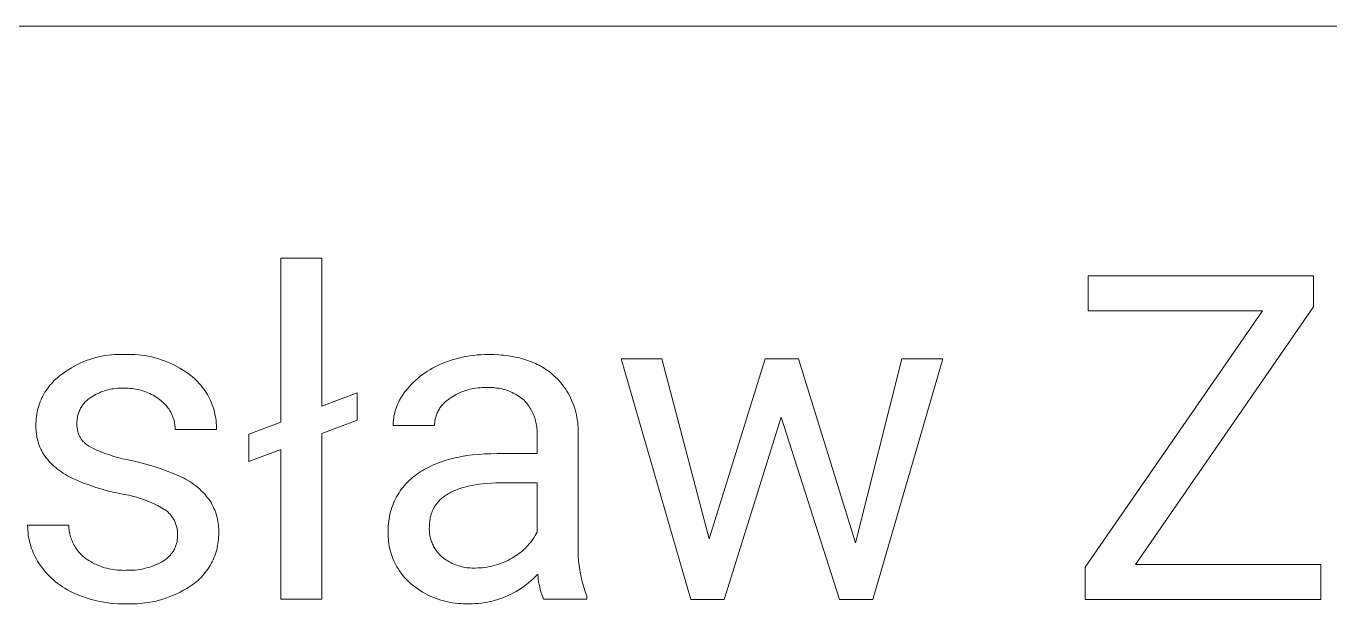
# Model space of a CAD drawing. Header units: millimetres. Extents: x -1893 to 2799, y -925 to 2353.
# Drawn here: x 1661.8 to 1840.9, y -479.5 to -400.1 of the extents above; entities that cross this region are included whole.
import ezdxf

# ---------------------------------------------------------------- set-up
doc = ezdxf.new("R2010")
doc.units = ezdxf.units.MM
doc.header["$MEASUREMENT"] = 0
doc.layers.add('Domyślny', color=7, linetype='Continuous', true_color=0x000000)

msp = doc.modelspace()

# ---------------------------------------------------------------- linework, layer by layer
at = {"layer": 'Domyślny', "color": 18, "lineweight": 15, "true_color": 0x000000}
for p, q in [((2794.13, -400.12), (1025.42, -400.12)), ((1696.75, -454.52), (1696.75, -431.99)), ((1696.75, -431.99), (1702.42, -431.99)), ((1702.42, -431.99), (1702.42, -452.35)), ((1807.64, -439.24), (1807.64, -434.44)), ((1807.64, -434.44), (1838.61, -434.44)), ((1838.61, -434.44), (1838.61, -438.7)), ((1838.61, -438.7), (1814.17, -474.08)), ((1807.25, -474.47), (1831.6, -439.24)), ((1831.6, -439.24), (1807.64, -439.24)), ((1670.47, -445.93), (1670.9, -445.8)), ((1670.9, -445.8), (1671.33, -445.67)), ((1671.33, -445.67), (1671.76, -445.57)), ((1671.76, -445.57), (1672.2, -445.47)), ((1672.2, -445.47), (1672.64, -445.39)), ((1672.64, -445.39), (1673.09, -445.33)), ((1673.09, -445.33), (1673.53, -445.28)), ((1673.53, -445.28), (1673.98, -445.25)), ((1673.98, -445.25), (1674.43, -445.23)), ((1674.43, -445.23), (1674.87, -445.23)), ((1674.87, -445.23), (1675.32, -445.24)), ((1675.32, -445.24), (1675.79, -445.22)), ((1675.79, -445.22), (1676.25, -445.23)), ((1676.25, -445.23), (1676.71, -445.24)), ((1676.71, -445.24), (1677.18, -445.28)), ((1677.18, -445.28), (1677.64, -445.33)), ((1677.64, -445.33), (1678.1, -445.39)), ((1678.1, -445.39), (1678.56, -445.47)), ((1678.56, -445.47), (1679.01, -445.57)), ((1679.01, -445.57), (1679.46, -445.68)), ((1679.46, -445.68), (1679.91, -445.8)), ((1679.91, -445.8), (1680.35, -445.95)), ((1720.15, -446.02), (1720.65, -445.87)), ((1720.65, -445.87), (1721.16, -445.73)), ((1721.16, -445.73), (1721.67, -445.61)), ((1721.67, -445.61), (1722.18, -445.51)), ((1722.18, -445.51), (1722.7, -445.42)), ((1722.7, -445.42), (1723.22, -445.35)), ((1723.22, -445.35), (1723.74, -445.29)), ((1723.74, -445.29), (1724.26, -445.26)), ((1724.26, -445.26), (1724.78, -445.24)), ((1724.78, -445.24), (1725.31, -445.24)), ((1725.31, -445.24), (1726.01, -445.25)), ((1726.01, -445.25), (1726.69, -445.28)), ((1726.69, -445.28), (1727.03, -445.31)), ((1727.03, -445.31), (1727.36, -445.34)), ((1727.36, -445.34), (1727.68, -445.38)), ((1727.68, -445.38), (1728, -445.42)), ((1728, -445.42), (1728.32, -445.47)), ((1728.32, -445.47), (1728.63, -445.52)), ((1728.63, -445.52), (1728.93, -445.58)), ((1728.93, -445.58), (1729.24, -445.64)), ((1729.24, -445.64), (1729.53, -445.71)), ((1729.53, -445.71), (1729.82, -445.79)), ((1729.82, -445.79), (1730.11, -445.87)), ((1730.11, -445.87), (1730.39, -445.96)), ((1753.08, -478.87), (1743.49, -445.85)), ((1743.49, -445.85), (1749.12, -445.85)), ((1749.12, -445.85), (1755.62, -470.57)), ((1755.62, -470.57), (1763.3, -445.85)), ((1763.3, -445.85), (1767.85, -445.85)), ((1767.85, -445.85), (1775.69, -471.09)), ((1775.69, -471.09), (1782.04, -445.85)), ((1787.69, -445.85), (1778.07, -478.87)), ((1782.04, -445.85), (1787.69, -445.85)), ((1666.9, -447.78), (1667.27, -447.52)), ((1667.27, -447.52), (1667.64, -447.28)), ((1667.64, -447.28), (1668.03, -447.05)), ((1668.03, -447.05), (1668.42, -446.83)), ((1668.42, -446.83), (1668.82, -446.62)), ((1668.82, -446.62), (1669.22, -446.43)), ((1669.22, -446.43), (1669.63, -446.25)), ((1669.63, -446.25), (1670.05, -446.08)), ((1670.05, -446.08), (1670.47, -445.93)), ((1680.35, -445.95), (1680.79, -446.1)), ((1680.79, -446.1), (1681.22, -446.27)), ((1681.22, -446.27), (1681.65, -446.46)), ((1681.65, -446.46), (1682.06, -446.66)), ((1682.06, -446.66), (1682.48, -446.87)), ((1682.48, -446.87), (1682.88, -447.1)), ((1682.88, -447.1), (1683.28, -447.34)), ((1683.28, -447.34), (1683.67, -447.6)), ((1683.67, -447.6), (1684.05, -447.86)), ((1716.57, -447.75), (1716.91, -447.53)), ((1716.91, -447.53), (1717.25, -447.32)), ((1717.25, -447.32), (1717.6, -447.11)), ((1717.6, -447.11), (1717.95, -446.93)), ((1717.95, -446.93), (1718.32, -446.75)), ((1718.32, -446.75), (1718.68, -446.58)), ((1718.68, -446.58), (1719.17, -446.38)), ((1719.17, -446.38), (1719.66, -446.19)), ((1719.66, -446.19), (1720.15, -446.02)), ((1730.39, -445.96), (1730.67, -446.05)), ((1730.67, -446.05), (1730.94, -446.15)), ((1730.94, -446.15), (1731.21, -446.25)), ((1731.21, -446.25), (1731.47, -446.36)), ((1731.47, -446.36), (1731.73, -446.48)), ((1731.73, -446.48), (1731.98, -446.6)), ((1731.98, -446.6), (1732.23, -446.72)), ((1732.23, -446.72), (1732.47, -446.85)), ((1732.47, -446.85), (1732.71, -446.99)), ((1732.71, -446.99), (1732.94, -447.13)), ((1732.94, -447.13), (1733.17, -447.28)), ((1733.17, -447.28), (1733.4, -447.43)), ((1733.4, -447.43), (1733.62, -447.59)), ((1733.62, -447.59), (1733.83, -447.75)), ((1664.87, -449.7), (1665.06, -449.47)), ((1665.06, -449.47), (1665.25, -449.25)), ((1665.25, -449.25), (1665.44, -449.03)), ((1665.44, -449.03), (1665.65, -448.82)), ((1665.65, -448.82), (1665.86, -448.61)), ((1665.86, -448.61), (1666.08, -448.42)), ((1666.08, -448.42), (1666.31, -448.23)), ((1666.31, -448.23), (1666.54, -448.05)), ((1666.54, -448.05), (1666.9, -447.78)), ((1684.05, -447.86), (1684.42, -448.14)), ((1684.42, -448.14), (1684.66, -448.34)), ((1684.66, -448.34), (1684.9, -448.55)), ((1684.9, -448.55), (1685.13, -448.76)), ((1685.13, -448.76), (1685.35, -448.99)), ((1685.35, -448.99), (1685.56, -449.22)), ((1685.56, -449.22), (1685.77, -449.45)), ((1685.77, -449.45), (1685.97, -449.7)), ((1714.45, -449.61), (1714.73, -449.31)), ((1714.73, -449.31), (1715.01, -449.03)), ((1715.01, -449.03), (1715.31, -448.75)), ((1715.31, -448.75), (1715.61, -448.49)), ((1715.61, -448.49), (1715.92, -448.23)), ((1715.92, -448.23), (1716.24, -447.99)), ((1716.24, -447.99), (1716.57, -447.75)), ((1733.83, -447.75), (1734.04, -447.92)), ((1734.04, -447.92), (1734.24, -448.1)), ((1734.24, -448.1), (1734.5, -448.34)), ((1734.5, -448.34), (1734.75, -448.59)), ((1734.75, -448.59), (1734.99, -448.85)), ((1734.99, -448.85), (1735.22, -449.12)), ((1735.22, -449.12), (1735.44, -449.39)), ((1735.44, -449.39), (1735.65, -449.67)), ((1663.83, -451.47), (1663.95, -451.2)), ((1663.95, -451.2), (1664.08, -450.94)), ((1664.08, -450.94), (1664.22, -450.68)), ((1664.22, -450.68), (1664.37, -450.43)), ((1664.37, -450.43), (1664.53, -450.18)), ((1664.53, -450.18), (1664.7, -449.94)), ((1664.7, -449.94), (1664.87, -449.7)), ((1670.51, -451.22), (1670.39, -451.31)), ((1670.72, -451.08), (1670.51, -451.22)), ((1670.94, -450.94), (1670.72, -451.08)), ((1671.16, -450.82), (1670.94, -450.94)), ((1671.38, -450.7), (1671.16, -450.82)), ((1671.61, -450.59), (1671.38, -450.7)), ((1671.84, -450.48), (1671.61, -450.59)), ((1672.08, -450.38), (1671.84, -450.48)), ((1672.32, -450.3), (1672.08, -450.38)), ((1672.56, -450.21), (1672.32, -450.3)), ((1672.8, -450.14), (1672.56, -450.21)), ((1673.05, -450.08), (1672.8, -450.14)), ((1673.3, -450.02), (1673.05, -450.08)), ((1673.55, -449.97), (1673.3, -450.02)), ((1673.8, -449.93), (1673.55, -449.97)), ((1674.05, -449.9), (1673.8, -449.93)), ((1674.31, -449.88), (1674.05, -449.9)), ((1674.56, -449.87), (1674.31, -449.88)), ((1674.81, -449.86), (1674.56, -449.87)), ((1675.07, -449.87), (1674.81, -449.86)), ((1675.32, -449.88), (1675.07, -449.87)), ((1675.58, -449.87), (1675.32, -449.88)), ((1675.83, -449.88), (1675.58, -449.87)), ((1676.09, -449.89), (1675.83, -449.88)), ((1676.34, -449.91), (1676.09, -449.89)), ((1676.59, -449.94), (1676.34, -449.91)), ((1676.84, -449.98), (1676.59, -449.94)), ((1677.09, -450.03), (1676.84, -449.98)), ((1677.34, -450.09), (1677.09, -450.03)), ((1677.59, -450.15), (1677.34, -450.09)), ((1677.83, -450.23), (1677.59, -450.15)), ((1678.07, -450.31), (1677.83, -450.23)), ((1678.31, -450.4), (1678.07, -450.31)), ((1678.55, -450.5), (1678.31, -450.4)), ((1678.78, -450.6), (1678.55, -450.5)), ((1679.01, -450.72), (1678.78, -450.6)), ((1679.23, -450.84), (1679.01, -450.72)), ((1679.45, -450.97), (1679.23, -450.84)), ((1679.66, -451.11), (1679.45, -450.97)), ((1679.87, -451.25), (1679.66, -451.11)), ((1680.08, -451.41), (1679.87, -451.25)), ((1685.97, -449.7), (1686.16, -449.95)), ((1686.16, -449.95), (1686.34, -450.2)), ((1686.34, -450.2), (1686.51, -450.47)), ((1686.51, -450.47), (1686.68, -450.74)), ((1686.68, -450.74), (1686.83, -451.01)), ((1686.83, -451.01), (1686.98, -451.29)), ((1686.98, -451.29), (1687.11, -451.57)), ((1702.42, -452.35), (1707.25, -450.49)), ((1707.25, -450.49), (1707.25, -454.24)), ((1713.08, -451.52), (1713.2, -451.29)), ((1713.2, -451.29), (1713.33, -451.07)), ((1713.33, -451.07), (1713.47, -450.85)), ((1713.47, -450.85), (1713.62, -450.64)), ((1713.62, -450.64), (1713.77, -450.43)), ((1713.77, -450.43), (1713.93, -450.22)), ((1713.93, -450.22), (1714.19, -449.91)), ((1714.19, -449.91), (1714.45, -449.61)), ((1720.14, -451.15), (1719.9, -451.32)), ((1720.37, -451), (1720.14, -451.15)), ((1720.62, -450.86), (1720.37, -451)), ((1720.87, -450.72), (1720.62, -450.86)), ((1721.12, -450.59), (1720.87, -450.72)), ((1721.38, -450.47), (1721.12, -450.59)), ((1721.64, -450.36), (1721.38, -450.47)), ((1721.91, -450.26), (1721.64, -450.36)), ((1722.18, -450.17), (1721.91, -450.26)), ((1722.45, -450.09), (1722.18, -450.17)), ((1722.72, -450.01), (1722.45, -450.09)), ((1723, -449.95), (1722.72, -450.01)), ((1723.28, -449.9), (1723, -449.95)), ((1723.56, -449.85), (1723.28, -449.9)), ((1723.84, -449.82), (1723.56, -449.85)), ((1724.13, -449.8), (1723.84, -449.82)), ((1724.41, -449.78), (1724.13, -449.8)), ((1724.7, -449.78), (1724.41, -449.78)), ((1724.98, -449.78), (1724.7, -449.78)), ((1725.22, -449.77), (1724.98, -449.78)), ((1725.47, -449.77), (1725.22, -449.77)), ((1725.72, -449.77), (1725.47, -449.77)), ((1725.96, -449.78), (1725.72, -449.77)), ((1726.21, -449.81), (1725.96, -449.78)), ((1726.45, -449.84), (1726.21, -449.81)), ((1726.69, -449.87), (1726.45, -449.84)), ((1726.93, -449.92), (1726.69, -449.87)), ((1727.17, -449.97), (1726.93, -449.92)), ((1727.41, -450.03), (1727.17, -449.97)), ((1727.65, -450.1), (1727.41, -450.03)), ((1727.88, -450.18), (1727.65, -450.1)), ((1728.11, -450.27), (1727.88, -450.18)), ((1728.34, -450.36), (1728.11, -450.27)), ((1728.56, -450.46), (1728.34, -450.36)), ((1728.78, -450.57), (1728.56, -450.46)), ((1729, -450.69), (1728.78, -450.57)), ((1729.21, -450.81), (1729, -450.69)), ((1729.42, -450.94), (1729.21, -450.81)), ((1729.62, -451.08), (1729.42, -450.94)), ((1729.82, -451.23), (1729.62, -451.08)), ((1730.01, -451.38), (1729.82, -451.23)), ((1735.65, -449.67), (1735.85, -449.96)), ((1735.85, -449.96), (1736.04, -450.26)), ((1736.04, -450.26), (1736.23, -450.56)), ((1736.23, -450.56), (1736.4, -450.87)), ((1736.4, -450.87), (1736.56, -451.18)), ((1736.56, -451.18), (1736.71, -451.5)), ((1663.3, -453.15), (1663.36, -452.87)), ((1663.36, -452.87), (1663.44, -452.58)), ((1663.44, -452.58), (1663.52, -452.3)), ((1663.52, -452.3), (1663.61, -452.02)), ((1663.61, -452.02), (1663.72, -451.74)), ((1663.72, -451.74), (1663.83, -451.47)), ((1669.08, -453.03), (1669.03, -453.16)), ((1669.14, -452.89), (1669.08, -453.03)), ((1669.2, -452.76), (1669.14, -452.89)), ((1669.27, -452.63), (1669.2, -452.76)), ((1669.34, -452.51), (1669.27, -452.63)), ((1669.42, -452.38), (1669.34, -452.51)), ((1669.5, -452.26), (1669.42, -452.38)), ((1669.58, -452.14), (1669.5, -452.26)), ((1669.67, -452.02), (1669.58, -452.14)), ((1669.76, -451.91), (1669.67, -452.02)), ((1669.86, -451.8), (1669.76, -451.91)), ((1669.96, -451.7), (1669.86, -451.8)), ((1670.06, -451.59), (1669.96, -451.7)), ((1670.17, -451.49), (1670.06, -451.59)), ((1670.28, -451.4), (1670.17, -451.49)), ((1670.39, -451.31), (1670.28, -451.4)), ((1680.28, -451.56), (1680.08, -451.41)), ((1680.41, -451.68), (1680.28, -451.56)), ((1680.55, -451.79), (1680.41, -451.68)), ((1680.68, -451.91), (1680.55, -451.79)), ((1680.8, -452.03), (1680.68, -451.91)), ((1680.93, -452.16), (1680.8, -452.03)), ((1681.04, -452.3), (1680.93, -452.16)), ((1681.16, -452.43), (1681.04, -452.3)), ((1681.26, -452.57), (1681.16, -452.43)), ((1681.37, -452.72), (1681.26, -452.57)), ((1681.46, -452.87), (1681.37, -452.72)), ((1681.56, -453.02), (1681.46, -452.87)), ((1681.64, -453.17), (1681.56, -453.02)), ((1687.11, -451.57), (1687.24, -451.86)), ((1687.24, -451.86), (1687.35, -452.16)), ((1687.35, -452.16), (1687.46, -452.45)), ((1687.46, -452.45), (1687.55, -452.75)), ((1687.55, -452.75), (1687.64, -453.06)), ((1687.64, -453.06), (1687.71, -453.36)), ((1712.43, -453.21), (1712.49, -452.96)), ((1712.49, -452.96), (1712.57, -452.71)), ((1712.57, -452.71), (1712.66, -452.47)), ((1712.66, -452.47), (1712.75, -452.22)), ((1712.75, -452.22), (1712.85, -451.99)), ((1712.85, -451.99), (1712.96, -451.75)), ((1712.96, -451.75), (1713.08, -451.52)), ((1718.39, -452.97), (1718.32, -453.11)), ((1718.46, -452.84), (1718.39, -452.97)), ((1718.54, -452.71), (1718.46, -452.84)), ((1718.62, -452.58), (1718.54, -452.71)), ((1718.71, -452.46), (1718.62, -452.58)), ((1718.8, -452.34), (1718.71, -452.46)), ((1718.89, -452.22), (1718.8, -452.34)), ((1718.99, -452.1), (1718.89, -452.22)), ((1719.09, -451.99), (1718.99, -452.1)), ((1719.2, -451.88), (1719.09, -451.99)), ((1719.31, -451.78), (1719.2, -451.88)), ((1719.42, -451.68), (1719.31, -451.78)), ((1719.53, -451.58), (1719.42, -451.68)), ((1719.65, -451.49), (1719.53, -451.58)), ((1719.78, -451.4), (1719.65, -451.49)), ((1719.9, -451.32), (1719.78, -451.4)), ((1730.2, -451.53), (1730.01, -451.38)), ((1730.34, -451.69), (1730.2, -451.53)), ((1730.49, -451.86), (1730.34, -451.69)), ((1730.62, -452.02), (1730.49, -451.86)), ((1730.75, -452.2), (1730.62, -452.02)), ((1730.87, -452.37), (1730.75, -452.2)), ((1730.99, -452.55), (1730.87, -452.37)), ((1731.1, -452.74), (1730.99, -452.55)), ((1731.21, -452.93), (1731.1, -452.74)), ((1731.31, -453.12), (1731.21, -452.93)), ((1736.71, -451.5), (1736.84, -451.83)), ((1736.84, -451.83), (1736.97, -452.15)), ((1736.97, -452.15), (1737.09, -452.49)), ((1737.09, -452.49), (1737.19, -452.82)), ((1737.19, -452.82), (1737.29, -453.16)), ((1663.12, -454.61), (1663.14, -454.32)), ((1663.12, -454.91), (1663.12, -454.61)), ((1663.14, -454.32), (1663.16, -454.03)), ((1663.16, -454.03), (1663.2, -453.73)), ((1663.2, -453.73), (1663.24, -453.44)), ((1663.24, -453.44), (1663.3, -453.15)), ((1668.77, -454.3), (1668.76, -454.44)), ((1668.76, -454.44), (1668.76, -454.59)), ((1668.76, -454.59), (1668.76, -454.74)), ((1668.76, -454.74), (1668.76, -454.85)), ((1668.76, -454.85), (1668.76, -454.97)), ((1668.79, -454.15), (1668.77, -454.3)), ((1668.81, -454.01), (1668.79, -454.15)), ((1668.83, -453.87), (1668.81, -454.01)), ((1668.86, -453.72), (1668.83, -453.87)), ((1668.89, -453.58), (1668.86, -453.72)), ((1668.93, -453.44), (1668.89, -453.58)), ((1668.98, -453.3), (1668.93, -453.44)), ((1669.03, -453.16), (1668.98, -453.3)), ((1681.73, -453.33), (1681.64, -453.17)), ((1681.8, -453.49), (1681.73, -453.33)), ((1681.87, -453.65), (1681.8, -453.49)), ((1681.94, -453.82), (1681.87, -453.65)), ((1682, -453.98), (1681.94, -453.82)), ((1682.05, -454.15), (1682, -453.98)), ((1682.1, -454.32), (1682.05, -454.15)), ((1682.14, -454.49), (1682.1, -454.32)), ((1682.17, -454.67), (1682.14, -454.49)), ((1682.2, -454.84), (1682.17, -454.67)), ((1682.23, -455.02), (1682.2, -454.84)), ((1687.71, -453.36), (1687.77, -453.67)), ((1687.77, -453.67), (1687.83, -453.98)), ((1687.83, -453.98), (1687.87, -454.29)), ((1687.87, -454.29), (1687.9, -454.61)), ((1687.9, -454.61), (1687.92, -454.92)), ((1692.35, -456.19), (1696.75, -454.52)), ((1707.25, -454.24), (1702.42, -456.1)), ((1712.18, -455), (1712.19, -454.74)), ((1712.19, -454.74), (1712.21, -454.49)), ((1712.21, -454.49), (1712.24, -454.23)), ((1712.24, -454.23), (1712.27, -453.97)), ((1712.27, -453.97), (1712.31, -453.71)), ((1712.31, -453.71), (1712.37, -453.46)), ((1712.37, -453.46), (1712.43, -453.21)), ((1717.88, -454.85), (1717.87, -455)), ((1717.9, -454.55), (1717.88, -454.7)), ((1717.88, -454.7), (1717.88, -454.85)), ((1717.92, -454.4), (1717.9, -454.55)), ((1717.94, -454.25), (1717.92, -454.4)), ((1717.97, -454.1), (1717.94, -454.25)), ((1718.01, -453.96), (1717.97, -454.1)), ((1718.05, -453.81), (1718.01, -453.96)), ((1718.09, -453.67), (1718.05, -453.81)), ((1718.14, -453.52), (1718.09, -453.67)), ((1718.2, -453.38), (1718.14, -453.52)), ((1718.26, -453.24), (1718.2, -453.38)), ((1718.32, -453.11), (1718.26, -453.24)), ((1731.4, -453.31), (1731.31, -453.12)), ((1731.49, -453.51), (1731.4, -453.31)), ((1731.57, -453.71), (1731.49, -453.51)), ((1731.64, -453.92), (1731.57, -453.71)), ((1731.7, -454.12), (1731.64, -453.92)), ((1731.76, -454.33), (1731.7, -454.12)), ((1731.81, -454.54), (1731.76, -454.33)), ((1731.86, -454.75), (1731.81, -454.54)), ((1731.89, -454.96), (1731.86, -454.75)), ((1737.29, -453.16), (1737.37, -453.51)), ((1737.37, -453.51), (1737.44, -453.85)), ((1737.44, -453.85), (1737.49, -454.2)), ((1737.49, -454.2), (1737.54, -454.55)), ((1737.54, -454.55), (1737.57, -454.9)), ((1765.47, -453.84), (1757.66, -478.87)), ((1773.49, -478.87), (1765.47, -453.84)), ((1663.12, -455.16), (1663.12, -454.91)), ((1663.12, -455.4), (1663.12, -455.16)), ((1663.14, -455.65), (1663.12, -455.4)), ((1663.16, -455.9), (1663.14, -455.65)), ((1663.19, -456.14), (1663.16, -455.9)), ((1663.23, -456.39), (1663.19, -456.14)), ((1663.27, -456.63), (1663.23, -456.39)), ((1663.33, -456.87), (1663.27, -456.63)), ((1668.76, -454.97), (1668.76, -455.09)), ((1668.76, -455.09), (1668.77, -455.21)), ((1668.77, -455.21), (1668.78, -455.32)), ((1668.78, -455.32), (1668.8, -455.44)), ((1668.8, -455.44), (1668.82, -455.56)), ((1668.82, -455.56), (1668.84, -455.67)), ((1668.84, -455.67), (1668.87, -455.79)), ((1668.87, -455.79), (1668.9, -455.9)), ((1668.9, -455.9), (1668.94, -456.01)), ((1668.94, -456.01), (1668.98, -456.12)), ((1668.98, -456.12), (1669.02, -456.23)), ((1669.02, -456.23), (1669.07, -456.34)), ((1669.07, -456.34), (1669.12, -456.45)), ((1669.12, -456.45), (1669.18, -456.55)), ((1669.18, -456.55), (1669.23, -456.65)), ((1669.23, -456.65), (1669.3, -456.75)), ((1682.24, -455.19), (1682.23, -455.02)), ((1682.25, -455.37), (1682.24, -455.19)), ((1682.26, -455.55), (1682.25, -455.37)), ((1687.93, -455.55), (1682.26, -455.55)), ((1687.92, -454.92), (1687.93, -455.23)), ((1687.93, -455.23), (1687.93, -455.55)), ((1692.35, -459.94), (1692.35, -456.19)), ((1702.42, -456.1), (1702.42, -478.86)), ((1717.87, -455), (1712.18, -455)), ((1731.92, -455.18), (1731.89, -454.96)), ((1731.95, -455.39), (1731.92, -455.18)), ((1731.96, -455.61), (1731.95, -455.39)), ((1731.97, -455.82), (1731.96, -455.61)), ((1731.96, -456.25), (1731.97, -456.04)), ((1731.96, -458.85), (1731.96, -456.25)), ((1731.97, -456.04), (1731.97, -455.82)), ((1737.57, -454.9), (1737.6, -455.25)), ((1737.6, -455.25), (1737.61, -455.6)), ((1737.61, -455.6), (1737.6, -455.96)), ((1737.6, -455.96), (1737.6, -471.14)), ((1663.39, -457.11), (1663.33, -456.87)), ((1663.46, -457.35), (1663.39, -457.11)), ((1663.54, -457.58), (1663.46, -457.35)), ((1663.63, -457.81), (1663.54, -457.58)), ((1663.72, -458.04), (1663.63, -457.81)), ((1663.82, -458.26), (1663.72, -458.04)), ((1663.93, -458.49), (1663.82, -458.26)), ((1669.3, -456.75), (1669.36, -456.85)), ((1669.36, -456.85), (1669.43, -456.95)), ((1669.43, -456.95), (1669.5, -457.04)), ((1669.5, -457.04), (1669.58, -457.13)), ((1669.58, -457.13), (1669.66, -457.22)), ((1669.66, -457.22), (1669.74, -457.3)), ((1669.74, -457.3), (1669.82, -457.39)), ((1669.82, -457.39), (1669.91, -457.47)), ((1669.91, -457.47), (1670, -457.54)), ((1670, -457.54), (1670.09, -457.62)), ((1670.09, -457.62), (1670.19, -457.68)), ((1670.19, -457.68), (1670.29, -457.75)), ((1670.29, -457.75), (1670.39, -457.81)), ((1670.39, -457.81), (1670.94, -458.09)), ((1670.94, -458.09), (1671.5, -458.36)), ((1671.5, -458.36), (1672.06, -458.6)), ((1696.75, -458.27), (1692.35, -459.94)), ((1696.75, -478.86), (1696.75, -458.27)), ((1664.05, -458.7), (1663.93, -458.49)), ((1664.18, -458.92), (1664.05, -458.7)), ((1664.31, -459.13), (1664.18, -458.92)), ((1664.5, -459.38), (1664.31, -459.13)), ((1664.71, -459.63), (1664.5, -459.38)), ((1664.92, -459.88), (1664.71, -459.63)), ((1665.14, -460.12), (1664.92, -459.88)), ((1665.37, -460.34), (1665.14, -460.12)), ((1672.06, -458.6), (1672.64, -458.83)), ((1672.64, -458.83), (1673.22, -459.04)), ((1673.22, -459.04), (1673.81, -459.23)), ((1673.81, -459.23), (1674.4, -459.4)), ((1674.4, -459.4), (1675, -459.55)), ((1675, -459.55), (1675.61, -459.68)), ((1675.61, -459.68), (1676.21, -459.8)), ((1676.21, -459.8), (1677.22, -460.02)), ((1677.22, -460.02), (1678.22, -460.28)), ((1717.88, -460.33), (1718.19, -460.21)), ((1718.19, -460.21), (1718.5, -460.09)), ((1718.5, -460.09), (1718.82, -459.97)), ((1718.82, -459.97), (1719.14, -459.86)), ((1719.14, -459.86), (1719.47, -459.76)), ((1719.47, -459.76), (1719.81, -459.66)), ((1719.81, -459.66), (1720.15, -459.57)), ((1720.15, -459.57), (1720.5, -459.48)), ((1720.5, -459.48), (1720.85, -459.4)), ((1720.85, -459.4), (1721.21, -459.32)), ((1721.21, -459.32), (1721.58, -459.25)), ((1721.58, -459.25), (1722.33, -459.13)), ((1722.33, -459.13), (1723.11, -459.03)), ((1723.11, -459.03), (1723.91, -458.95)), ((1723.91, -458.95), (1724.74, -458.89)), ((1724.74, -458.89), (1725.59, -458.86)), ((1725.59, -458.86), (1726.46, -458.85)), ((1726.46, -458.85), (1731.96, -458.85)), ((1665.61, -460.57), (1665.37, -460.34)), ((1665.85, -460.78), (1665.61, -460.57)), ((1666.1, -460.98), (1665.85, -460.78)), ((1666.36, -461.18), (1666.1, -460.98)), ((1666.62, -461.37), (1666.36, -461.18)), ((1666.89, -461.55), (1666.62, -461.37)), ((1667.17, -461.72), (1666.89, -461.55)), ((1667.45, -461.88), (1667.17, -461.72)), ((1667.73, -462.03), (1667.45, -461.88)), ((1668.03, -462.17), (1667.73, -462.03)), ((1678.22, -460.28), (1679.22, -460.57)), ((1679.22, -460.57), (1680.2, -460.89)), ((1680.2, -460.89), (1681.17, -461.24)), ((1681.17, -461.24), (1682.13, -461.63)), ((1682.13, -461.63), (1683.07, -462.05)), ((1714.91, -462.1), (1715.16, -461.9)), ((1715.16, -461.9), (1715.42, -461.71)), ((1715.42, -461.71), (1715.67, -461.53)), ((1715.67, -461.53), (1715.92, -461.36)), ((1715.92, -461.36), (1716.18, -461.2)), ((1716.18, -461.2), (1716.45, -461.04)), ((1716.45, -461.04), (1716.73, -460.89)), ((1716.73, -460.89), (1717.01, -460.74)), ((1717.01, -460.74), (1717.29, -460.6)), ((1717.29, -460.6), (1717.59, -460.46)), ((1717.59, -460.46), (1717.88, -460.33)), ((1668.84, -462.54), (1668.03, -462.17)), ((1669.67, -462.89), (1668.84, -462.54)), ((1670.51, -463.2), (1669.67, -462.89)), ((1671.36, -463.49), (1670.51, -463.2)), ((1672.22, -463.75), (1671.36, -463.49)), ((1673.09, -463.99), (1672.22, -463.75)), ((1683.07, -462.05), (1683.38, -462.19)), ((1683.38, -462.19), (1683.68, -462.35)), ((1683.68, -462.35), (1683.97, -462.52)), ((1683.97, -462.52), (1684.26, -462.69)), ((1684.26, -462.69), (1684.54, -462.88)), ((1684.54, -462.88), (1684.82, -463.07)), ((1684.82, -463.07), (1685.08, -463.28)), ((1685.08, -463.28), (1685.35, -463.49)), ((1685.35, -463.49), (1685.6, -463.71)), ((1685.6, -463.71), (1685.84, -463.94)), ((1713.18, -463.97), (1713.36, -463.71)), ((1713.36, -463.71), (1713.56, -463.46)), ((1713.56, -463.46), (1713.77, -463.21)), ((1713.77, -463.21), (1713.98, -462.97)), ((1713.98, -462.97), (1714.2, -462.74)), ((1714.2, -462.74), (1714.43, -462.52)), ((1714.43, -462.52), (1714.67, -462.3)), ((1714.67, -462.3), (1714.91, -462.1)), ((1721.01, -463.78), (1720.82, -463.85)), ((1721.21, -463.7), (1721.01, -463.78)), ((1721.42, -463.63), (1721.21, -463.7)), ((1721.63, -463.57), (1721.42, -463.63)), ((1721.84, -463.5), (1721.63, -463.57)), ((1722.06, -463.44), (1721.84, -463.5)), ((1722.29, -463.38), (1722.06, -463.44)), ((1722.52, -463.33), (1722.29, -463.38)), ((1722.99, -463.23), (1722.52, -463.33)), ((1723.49, -463.14), (1722.99, -463.23)), ((1724.01, -463.06), (1723.49, -463.14)), ((1724.55, -463), (1724.01, -463.06)), ((1725.1, -462.94), (1724.55, -463)), ((1725.68, -462.9), (1725.1, -462.94)), ((1726.28, -462.87), (1725.68, -462.9)), ((1726.9, -462.85), (1726.28, -462.87)), ((1727.54, -462.85), (1726.9, -462.85)), ((1731.96, -462.85), (1727.54, -462.85)), ((1731.96, -469.63), (1731.96, -462.85)), ((1673.96, -464.2), (1673.09, -463.99)), ((1674.84, -464.38), (1673.96, -464.2)), ((1675.37, -464.47), (1674.84, -464.38)), ((1675.89, -464.57), (1675.37, -464.47)), ((1676.41, -464.7), (1675.89, -464.57)), ((1676.93, -464.84), (1676.41, -464.7)), ((1677.44, -465), (1676.93, -464.84)), ((1677.95, -465.17), (1677.44, -465)), ((1678.45, -465.36), (1677.95, -465.17)), ((1678.95, -465.57), (1678.45, -465.36)), ((1679.44, -465.79), (1678.95, -465.57)), ((1685.84, -463.94), (1686.08, -464.18)), ((1686.08, -464.18), (1686.31, -464.43)), ((1686.31, -464.43), (1686.53, -464.69)), ((1686.53, -464.69), (1686.74, -464.95)), ((1686.74, -464.95), (1686.95, -465.22)), ((1686.95, -465.22), (1687.09, -465.44)), ((1687.09, -465.44), (1687.23, -465.67)), ((1712.25, -465.65), (1712.38, -465.35)), ((1712.38, -465.35), (1712.52, -465.07)), ((1712.52, -465.07), (1712.67, -464.78)), ((1712.67, -464.78), (1712.83, -464.51)), ((1712.83, -464.51), (1713, -464.23)), ((1713, -464.23), (1713.18, -463.97)), ((1718.28, -465.59), (1718.23, -465.66)), ((1718.39, -465.47), (1718.28, -465.59)), ((1718.5, -465.34), (1718.39, -465.47)), ((1718.62, -465.22), (1718.5, -465.34)), ((1718.74, -465.11), (1718.62, -465.22)), ((1718.87, -464.99), (1718.74, -465.11)), ((1719.01, -464.88), (1718.87, -464.99)), ((1719.15, -464.77), (1719.01, -464.88)), ((1719.29, -464.67), (1719.15, -464.77)), ((1719.44, -464.56), (1719.29, -464.67)), ((1719.59, -464.46), (1719.44, -464.56)), ((1719.75, -464.37), (1719.59, -464.46)), ((1719.92, -464.27), (1719.75, -464.37)), ((1720.09, -464.18), (1719.92, -464.27)), ((1720.26, -464.1), (1720.09, -464.18)), ((1720.44, -464.01), (1720.26, -464.1)), ((1720.63, -463.93), (1720.44, -464.01)), ((1720.82, -463.85), (1720.63, -463.93)), ((1679.92, -466.03), (1679.44, -465.79)), ((1680.39, -466.28), (1679.92, -466.03)), ((1680.85, -466.55), (1680.39, -466.28)), ((1680.97, -466.63), (1680.85, -466.55)), ((1681.08, -466.72), (1680.97, -466.63)), ((1681.19, -466.81), (1681.08, -466.72)), ((1681.29, -466.91), (1681.19, -466.81)), ((1681.39, -467.01), (1681.29, -466.91)), ((1681.49, -467.11), (1681.39, -467.01)), ((1681.59, -467.22), (1681.49, -467.11)), ((1681.68, -467.33), (1681.59, -467.22)), ((1681.76, -467.44), (1681.68, -467.33)), ((1687.23, -465.67), (1687.35, -465.9)), ((1687.35, -465.9), (1687.47, -466.14)), ((1687.47, -466.14), (1687.58, -466.38)), ((1687.58, -466.38), (1687.69, -466.62)), ((1687.69, -466.62), (1687.78, -466.87)), ((1687.78, -466.87), (1687.87, -467.12)), ((1687.87, -467.12), (1687.94, -467.37)), ((1687.94, -467.37), (1688.01, -467.62)), ((1711.68, -467.48), (1711.75, -467.16)), ((1711.75, -467.16), (1711.83, -466.85)), ((1711.83, -466.85), (1711.92, -466.55)), ((1711.92, -466.55), (1712.02, -466.24)), ((1712.02, -466.24), (1712.13, -465.94)), ((1712.13, -465.94), (1712.25, -465.65)), ((1717.37, -467.34), (1717.33, -467.5)), ((1717.42, -467.18), (1717.37, -467.34)), ((1717.47, -467.02), (1717.42, -467.18)), ((1717.53, -466.86), (1717.47, -467.02)), ((1717.56, -466.78), (1717.53, -466.86)), ((1717.59, -466.71), (1717.56, -466.78)), ((1717.63, -466.63), (1717.59, -466.71)), ((1717.66, -466.56), (1717.63, -466.63)), ((1717.7, -466.48), (1717.66, -466.56)), ((1717.73, -466.41), (1717.7, -466.48)), ((1717.77, -466.34), (1717.73, -466.41)), ((1717.81, -466.27), (1717.77, -466.34)), ((1717.85, -466.2), (1717.81, -466.27)), ((1717.9, -466.13), (1717.85, -466.2)), ((1717.94, -466.06), (1717.9, -466.13)), ((1717.98, -465.99), (1717.94, -466.06)), ((1718.03, -465.92), (1717.98, -465.99)), ((1718.08, -465.85), (1718.03, -465.92)), ((1718.13, -465.79), (1718.08, -465.85)), ((1718.18, -465.72), (1718.13, -465.79)), ((1718.23, -465.66), (1718.18, -465.72)), ((1662, -469.03), (1661.99, -468.7)), ((1661.99, -468.7), (1667.64, -468.7)), ((1662.02, -469.35), (1662, -469.03)), ((1667.64, -468.7), (1667.64, -468.9)), ((1667.64, -468.9), (1667.66, -469.1)), ((1667.66, -469.1), (1667.68, -469.3)), ((1681.85, -467.56), (1681.76, -467.44)), ((1681.93, -467.68), (1681.85, -467.56)), ((1682, -467.8), (1681.93, -467.68)), ((1682.07, -467.92), (1682, -467.8)), ((1682.14, -468.05), (1682.07, -467.92)), ((1682.2, -468.17), (1682.14, -468.05)), ((1682.26, -468.3), (1682.2, -468.17)), ((1682.31, -468.44), (1682.26, -468.3)), ((1682.36, -468.57), (1682.31, -468.44)), ((1682.41, -468.71), (1682.36, -468.57)), ((1682.45, -468.84), (1682.41, -468.71)), ((1682.48, -468.98), (1682.45, -468.84)), ((1682.51, -469.12), (1682.48, -468.98)), ((1682.54, -469.26), (1682.51, -469.12)), ((1688.01, -467.62), (1688.07, -467.88)), ((1688.07, -467.88), (1688.12, -468.14)), ((1688.12, -468.14), (1688.16, -468.4)), ((1688.16, -468.4), (1688.19, -468.66)), ((1688.19, -468.66), (1688.21, -468.93)), ((1688.21, -468.93), (1688.23, -469.19)), ((1688.23, -469.19), (1688.23, -469.46)), ((1711.5, -469.39), (1711.51, -469.07)), ((1711.51, -469.07), (1711.52, -468.75)), ((1711.52, -468.75), (1711.54, -468.43)), ((1711.54, -468.43), (1711.58, -468.11)), ((1711.58, -468.11), (1711.63, -467.79)), ((1711.63, -467.79), (1711.68, -467.48)), ((1717.17, -468.92), (1717.16, -469.1)), ((1717.16, -469.1), (1717.16, -469.27)), ((1717.18, -468.55), (1717.17, -468.74)), ((1717.17, -468.74), (1717.17, -468.92)), ((1717.19, -468.37), (1717.18, -468.55)), ((1717.21, -468.19), (1717.19, -468.37)), ((1717.23, -468.01), (1717.21, -468.19)), ((1717.26, -467.84), (1717.23, -468.01)), ((1717.29, -467.67), (1717.26, -467.84)), ((1717.33, -467.5), (1717.29, -467.67)), ((1662.04, -469.67), (1662.02, -469.35)), ((1662.08, -469.99), (1662.04, -469.67)), ((1662.13, -470.31), (1662.08, -469.99)), ((1662.19, -470.63), (1662.13, -470.31)), ((1662.26, -470.94), (1662.19, -470.63)), ((1662.34, -471.25), (1662.26, -470.94)), ((1667.68, -469.3), (1667.71, -469.5)), ((1667.71, -469.5), (1667.74, -469.7)), ((1667.74, -469.7), (1667.78, -469.9)), ((1667.78, -469.9), (1667.83, -470.09)), ((1667.83, -470.09), (1667.88, -470.28)), ((1667.88, -470.28), (1667.95, -470.47)), ((1667.95, -470.47), (1668.01, -470.66)), ((1668.01, -470.66), (1668.09, -470.85)), ((1668.09, -470.85), (1668.17, -471.03)), ((1682.48, -471.07), (1682.51, -470.94)), ((1682.51, -470.94), (1682.53, -470.8)), ((1682.53, -470.8), (1682.55, -470.66)), ((1682.56, -469.4), (1682.54, -469.26)), ((1682.55, -470.66), (1682.57, -470.53)), ((1682.57, -469.54), (1682.56, -469.4)), ((1682.58, -469.68), (1682.57, -469.54)), ((1682.57, -470.53), (1682.58, -470.39)), ((1682.59, -469.83), (1682.58, -469.68)), ((1682.58, -470.39), (1682.59, -470.25)), ((1682.59, -469.97), (1682.59, -469.83)), ((1682.59, -470.11), (1682.59, -469.97)), ((1682.59, -470.25), (1682.59, -470.11)), ((1688.17, -470.9), (1688.13, -471.19)), ((1688.2, -470.6), (1688.17, -470.9)), ((1688.22, -470.31), (1688.2, -470.6)), ((1688.23, -470.01), (1688.22, -470.31)), ((1688.23, -469.46), (1688.23, -469.72)), ((1688.23, -469.72), (1688.23, -470.01)), ((1711.51, -469.71), (1711.5, -469.39)), ((1711.51, -470.01), (1711.51, -469.71)), ((1711.52, -470.32), (1711.51, -470.01)), ((1711.54, -470.62), (1711.52, -470.32)), ((1711.57, -470.92), (1711.54, -470.62)), ((1711.6, -471.23), (1711.57, -470.92)), ((1717.16, -469.27), (1717.17, -469.44)), ((1717.17, -469.44), (1717.18, -469.61)), ((1717.18, -469.61), (1717.19, -469.79)), ((1717.19, -469.79), (1717.22, -469.96)), ((1717.22, -469.96), (1717.24, -470.13)), ((1717.24, -470.13), (1717.28, -470.3)), ((1717.28, -470.3), (1717.32, -470.47)), ((1717.32, -470.47), (1717.36, -470.63)), ((1717.36, -470.63), (1717.41, -470.8)), ((1717.41, -470.8), (1717.47, -470.96)), ((1717.47, -470.96), (1717.53, -471.12)), ((1731.06, -471.04), (1731.23, -470.82)), ((1731.23, -470.82), (1731.39, -470.59)), ((1731.39, -470.59), (1731.55, -470.36)), ((1731.55, -470.36), (1731.7, -470.12)), ((1731.7, -470.12), (1731.83, -469.88)), ((1731.83, -469.88), (1731.96, -469.63)), ((1662.43, -471.56), (1662.34, -471.25)), ((1662.53, -471.87), (1662.43, -471.56)), ((1662.64, -472.17), (1662.53, -471.87)), ((1662.76, -472.47), (1662.64, -472.17)), ((1662.89, -472.76), (1662.76, -472.47)), ((1663.04, -473.05), (1662.89, -472.76)), ((1668.17, -471.03), (1668.26, -471.21)), ((1668.26, -471.21), (1668.35, -471.39)), ((1668.35, -471.39), (1668.45, -471.56)), ((1668.45, -471.56), (1668.55, -471.73)), ((1668.55, -471.73), (1668.66, -471.9)), ((1668.66, -471.9), (1668.78, -472.06)), ((1668.78, -472.06), (1668.9, -472.22)), ((1668.9, -472.22), (1669.03, -472.38)), ((1669.03, -472.38), (1669.16, -472.53)), ((1669.16, -472.53), (1669.3, -472.67)), ((1669.3, -472.67), (1669.44, -472.81)), ((1681.5, -472.89), (1681.59, -472.78)), ((1681.59, -472.78), (1681.68, -472.68)), ((1681.68, -472.68), (1681.77, -472.57)), ((1681.77, -472.57), (1681.85, -472.46)), ((1681.85, -472.46), (1681.93, -472.34)), ((1681.93, -472.34), (1682.01, -472.23)), ((1682.01, -472.23), (1682.08, -472.11)), ((1682.08, -472.11), (1682.14, -471.98)), ((1682.14, -471.98), (1682.2, -471.86)), ((1682.2, -471.86), (1682.26, -471.73)), ((1682.26, -471.73), (1682.31, -471.6)), ((1682.31, -471.6), (1682.36, -471.47)), ((1682.36, -471.47), (1682.41, -471.34)), ((1682.41, -471.34), (1682.45, -471.21)), ((1682.45, -471.21), (1682.48, -471.07)), ((1687.79, -472.62), (1687.69, -472.89)), ((1687.88, -472.34), (1687.79, -472.62)), ((1687.96, -472.05), (1687.88, -472.34)), ((1688.03, -471.77), (1687.96, -472.05)), ((1688.09, -471.48), (1688.03, -471.77)), ((1688.13, -471.19), (1688.09, -471.48)), ((1711.65, -471.53), (1711.6, -471.23)), ((1711.71, -471.83), (1711.65, -471.53)), ((1711.78, -472.13), (1711.71, -471.83)), ((1711.86, -472.42), (1711.78, -472.13)), ((1711.95, -472.71), (1711.86, -472.42)), ((1712.06, -473), (1711.95, -472.71)), ((1717.53, -471.12), (1717.6, -471.28)), ((1717.6, -471.28), (1717.67, -471.44)), ((1717.67, -471.44), (1717.75, -471.59)), ((1717.75, -471.59), (1717.84, -471.74)), ((1717.84, -471.74), (1717.93, -471.89)), ((1717.93, -471.89), (1718.02, -472.03)), ((1718.02, -472.03), (1718.12, -472.18)), ((1718.12, -472.18), (1718.22, -472.32)), ((1718.22, -472.32), (1718.33, -472.45)), ((1718.33, -472.45), (1718.44, -472.58)), ((1718.44, -472.58), (1718.56, -472.71)), ((1718.56, -472.71), (1718.68, -472.83)), ((1728.99, -472.91), (1729.23, -472.75)), ((1729.23, -472.75), (1729.46, -472.59)), ((1729.46, -472.59), (1729.68, -472.42)), ((1729.68, -472.42), (1729.9, -472.24)), ((1729.9, -472.24), (1730.11, -472.06)), ((1730.11, -472.06), (1730.31, -471.87)), ((1730.31, -471.87), (1730.51, -471.67)), ((1730.51, -471.67), (1730.7, -471.47)), ((1730.7, -471.47), (1730.88, -471.26)), ((1730.88, -471.26), (1731.06, -471.04)), ((1737.6, -471.14), (1737.59, -471.76)), ((1737.59, -471.76), (1737.6, -472.37)), ((1737.6, -472.37), (1737.62, -472.99)), ((1663.19, -473.34), (1663.04, -473.05)), ((1663.35, -473.62), (1663.19, -473.34)), ((1663.52, -473.89), (1663.35, -473.62)), ((1663.7, -474.16), (1663.52, -473.89)), ((1663.93, -474.47), (1663.7, -474.16)), ((1664.17, -474.78), (1663.93, -474.47)), ((1669.44, -472.81), (1669.59, -472.95)), ((1669.59, -472.95), (1669.74, -473.08)), ((1669.74, -473.08), (1669.9, -473.2)), ((1669.9, -473.2), (1670.15, -473.38)), ((1670.15, -473.38), (1670.4, -473.54)), ((1670.4, -473.54), (1670.65, -473.69)), ((1670.65, -473.69), (1670.91, -473.84)), ((1670.91, -473.84), (1671.18, -473.97)), ((1671.18, -473.97), (1671.45, -474.1)), ((1671.45, -474.1), (1671.72, -474.22)), ((1671.72, -474.22), (1672, -474.33)), ((1672, -474.33), (1672.28, -474.43)), ((1672.28, -474.43), (1672.56, -474.52)), ((1672.56, -474.52), (1672.85, -474.6)), ((1678.01, -474.64), (1678.32, -474.56)), ((1678.32, -474.56), (1678.62, -474.48)), ((1678.62, -474.48), (1678.92, -474.38)), ((1678.92, -474.38), (1679.22, -474.27)), ((1679.22, -474.27), (1679.51, -474.15)), ((1679.51, -474.15), (1679.8, -474.02)), ((1679.8, -474.02), (1680.08, -473.88)), ((1680.08, -473.88), (1680.36, -473.74)), ((1680.36, -473.74), (1680.63, -473.58)), ((1680.63, -473.58), (1680.75, -473.51)), ((1680.75, -473.51), (1680.87, -473.43)), ((1680.87, -473.43), (1680.98, -473.35)), ((1680.98, -473.35), (1681.09, -473.26)), ((1681.09, -473.26), (1681.2, -473.18)), ((1681.2, -473.18), (1681.3, -473.08)), ((1681.3, -473.08), (1681.4, -472.99)), ((1681.4, -472.99), (1681.5, -472.89)), ((1686.91, -474.47), (1686.74, -474.72)), ((1687.06, -474.22), (1686.91, -474.47)), ((1687.2, -473.96), (1687.06, -474.22)), ((1687.34, -473.7), (1687.2, -473.96)), ((1687.47, -473.44), (1687.34, -473.7)), ((1687.58, -473.17), (1687.47, -473.44)), ((1687.69, -472.89), (1687.58, -473.17)), ((1712.16, -473.28), (1712.06, -473)), ((1712.28, -473.57), (1712.16, -473.28)), ((1712.41, -473.84), (1712.28, -473.57)), ((1712.55, -474.11), (1712.41, -473.84)), ((1712.7, -474.38), (1712.55, -474.11)), ((1712.86, -474.64), (1712.7, -474.38)), ((1718.68, -472.83), (1718.8, -472.95)), ((1718.8, -472.95), (1718.93, -473.07)), ((1718.93, -473.07), (1719.12, -473.21)), ((1719.12, -473.21), (1719.31, -473.35)), ((1719.31, -473.35), (1719.5, -473.48)), ((1719.5, -473.48), (1719.7, -473.6)), ((1719.7, -473.6), (1719.9, -473.72)), ((1719.9, -473.72), (1720.1, -473.83)), ((1720.1, -473.83), (1720.31, -473.93)), ((1720.31, -473.93), (1720.52, -474.02)), ((1720.52, -474.02), (1720.74, -474.11)), ((1720.74, -474.11), (1720.96, -474.19)), ((1720.96, -474.19), (1721.18, -474.27)), ((1721.18, -474.27), (1721.4, -474.33)), ((1721.4, -474.33), (1721.63, -474.39)), ((1721.63, -474.39), (1721.86, -474.44)), ((1721.86, -474.44), (1722.09, -474.48)), ((1722.09, -474.48), (1722.32, -474.52)), ((1722.32, -474.52), (1722.55, -474.54)), ((1722.55, -474.54), (1722.78, -474.56)), ((1722.78, -474.56), (1723.01, -474.57)), ((1723.01, -474.57), (1723.25, -474.57)), ((1723.25, -474.57), (1723.48, -474.57)), ((1723.48, -474.57), (1723.81, -474.56)), ((1723.81, -474.56), (1724.14, -474.54)), ((1724.14, -474.54), (1724.47, -474.52)), ((1724.47, -474.52), (1724.8, -474.48)), ((1724.8, -474.48), (1725.12, -474.43)), ((1725.12, -474.43), (1725.45, -474.37)), ((1725.45, -474.37), (1725.77, -474.3)), ((1725.77, -474.3), (1726.09, -474.22)), ((1726.09, -474.22), (1726.4, -474.12)), ((1726.4, -474.12), (1726.72, -474.02)), ((1726.72, -474.02), (1727.03, -473.91)), ((1727.03, -473.91), (1727.33, -473.79)), ((1727.33, -473.79), (1727.64, -473.65)), ((1727.64, -473.65), (1727.93, -473.51)), ((1727.93, -473.51), (1728.22, -473.35)), ((1728.22, -473.35), (1728.51, -473.19)), ((1728.51, -473.19), (1728.75, -473.05)), ((1728.75, -473.05), (1728.99, -472.91)), ((1737.62, -472.99), (1737.67, -473.6)), ((1737.67, -473.6), (1737.74, -474.21)), ((1737.74, -474.21), (1737.82, -474.82)), ((1807.25, -478.87), (1807.25, -474.47)), ((1814.17, -474.08), (1839.59, -474.08)), ((1839.59, -474.08), (1839.59, -478.87)), ((1664.42, -475.08), (1664.17, -474.78)), ((1664.68, -475.37), (1664.42, -475.08)), ((1664.96, -475.66), (1664.68, -475.37)), ((1665.24, -475.93), (1664.96, -475.66)), ((1665.53, -476.19), (1665.24, -475.93)), ((1665.83, -476.45), (1665.53, -476.19)), ((1672.85, -474.6), (1673.14, -474.67)), ((1673.14, -474.67), (1673.43, -474.73)), ((1673.43, -474.73), (1673.73, -474.78)), ((1673.73, -474.78), (1674.02, -474.82)), ((1674.02, -474.82), (1674.32, -474.85)), ((1674.32, -474.85), (1674.62, -474.87)), ((1674.62, -474.87), (1674.91, -474.88)), ((1674.91, -474.88), (1675.21, -474.89)), ((1675.21, -474.89), (1675.51, -474.88)), ((1675.51, -474.88), (1675.83, -474.88)), ((1675.83, -474.88), (1676.14, -474.88)), ((1676.14, -474.88), (1676.46, -474.87)), ((1676.46, -474.87), (1676.77, -474.85)), ((1676.77, -474.85), (1677.08, -474.81)), ((1677.08, -474.81), (1677.4, -474.76)), ((1677.4, -474.76), (1677.71, -474.71)), ((1677.71, -474.71), (1678.01, -474.64)), ((1685.39, -476.26), (1685.16, -476.45)), ((1685.6, -476.06), (1685.39, -476.26)), ((1685.81, -475.85), (1685.6, -476.06)), ((1686.01, -475.64), (1685.81, -475.85)), ((1686.21, -475.42), (1686.01, -475.64)), ((1686.39, -475.19), (1686.21, -475.42)), ((1686.57, -474.96), (1686.39, -475.19)), ((1686.74, -474.72), (1686.57, -474.96)), ((1713.02, -474.9), (1712.86, -474.64)), ((1713.19, -475.15), (1713.02, -474.9)), ((1713.38, -475.4), (1713.19, -475.15)), ((1713.57, -475.63), (1713.38, -475.4)), ((1713.77, -475.87), (1713.57, -475.63)), ((1713.97, -476.09), (1713.77, -475.87)), ((1714.19, -476.31), (1713.97, -476.09)), ((1714.41, -476.52), (1714.19, -476.31)), ((1731.16, -476.28), (1730.84, -476.56)), ((1731.47, -476), (1731.16, -476.28)), ((1731.77, -475.7), (1731.47, -476)), ((1732.06, -475.39), (1731.77, -475.7)), ((1732.09, -475.75), (1732.06, -475.39)), ((1732.13, -476.1), (1732.09, -475.75)), ((1732.18, -476.46), (1732.13, -476.1)), ((1737.82, -474.82), (1737.93, -475.42)), ((1737.93, -475.42), (1738.06, -476.03)), ((1738.06, -476.03), (1738.21, -476.62)), ((1666.14, -476.69), (1665.83, -476.45)), ((1666.45, -476.92), (1666.14, -476.69)), ((1666.77, -477.14), (1666.45, -476.92)), ((1667.11, -477.35), (1666.77, -477.14)), ((1667.44, -477.55), (1667.11, -477.35)), ((1667.79, -477.74), (1667.44, -477.55)), ((1668.14, -477.92), (1667.79, -477.74)), ((1668.49, -478.08), (1668.14, -477.92)), ((1669.01, -478.29), (1668.49, -478.08)), ((1682.48, -478.09), (1682.01, -478.3)), ((1682.94, -477.87), (1682.48, -478.09)), ((1683.39, -477.62), (1682.94, -477.87)), ((1683.84, -477.37), (1683.39, -477.62)), ((1684.27, -477.1), (1683.84, -477.37)), ((1684.7, -476.81), (1684.27, -477.1)), ((1684.93, -476.64), (1684.7, -476.81)), ((1685.16, -476.45), (1684.93, -476.64)), ((1714.64, -476.72), (1714.41, -476.52)), ((1714.94, -476.97), (1714.64, -476.72)), ((1715.26, -477.21), (1714.94, -476.97)), ((1715.58, -477.44), (1715.26, -477.21)), ((1715.91, -477.65), (1715.58, -477.44)), ((1716.24, -477.86), (1715.91, -477.65)), ((1716.58, -478.05), (1716.24, -477.86)), ((1716.93, -478.24), (1716.58, -478.05)), ((1728.74, -477.97), (1728.36, -478.17)), ((1729.11, -477.77), (1728.74, -477.97)), ((1729.47, -477.55), (1729.11, -477.77)), ((1729.82, -477.32), (1729.47, -477.55)), ((1730.17, -477.08), (1729.82, -477.32)), ((1730.51, -476.82), (1730.17, -477.08)), ((1730.84, -476.56), (1730.51, -476.82)), ((1732.24, -476.81), (1732.18, -476.46)), ((1732.32, -477.16), (1732.24, -476.81)), ((1732.4, -477.51), (1732.32, -477.16)), ((1732.5, -477.85), (1732.4, -477.51)), ((1732.61, -478.19), (1732.5, -477.85)), ((1738.21, -476.62), (1738.38, -477.21)), ((1738.38, -477.21), (1738.57, -477.8)), ((1738.57, -477.8), (1738.78, -478.38)), ((1669.52, -478.49), (1669.01, -478.29)), ((1670.05, -478.67), (1669.52, -478.49)), ((1670.58, -478.83), (1670.05, -478.67)), ((1671.12, -478.98), (1670.58, -478.83)), ((1671.66, -479.1), (1671.12, -478.98)), ((1672.2, -479.21), (1671.66, -479.1)), ((1672.75, -479.3), (1672.2, -479.21)), ((1673.3, -479.38), (1672.75, -479.3)), ((1673.85, -479.43), (1673.3, -479.38)), ((1674.4, -479.47), (1673.85, -479.43)), ((1674.96, -479.49), (1674.4, -479.47)), ((1675.51, -479.49), (1674.96, -479.49)), ((1676.02, -479.5), (1675.51, -479.49)), ((1676.53, -479.49), (1676.02, -479.5)), ((1677.05, -479.47), (1676.53, -479.49)), ((1677.56, -479.43), (1677.05, -479.47)), ((1678.07, -479.37), (1677.56, -479.43)), ((1678.57, -479.3), (1678.07, -479.37)), ((1679.08, -479.21), (1678.57, -479.3)), ((1679.58, -479.1), (1679.08, -479.21)), ((1680.08, -478.97), (1679.58, -479.1)), ((1680.57, -478.83), (1680.08, -478.97)), ((1681.05, -478.67), (1680.57, -478.83)), ((1681.54, -478.49), (1681.05, -478.67)), ((1682.01, -478.3), (1681.54, -478.49)), ((1702.42, -478.86), (1696.75, -478.86)), ((1717.29, -478.41), (1716.93, -478.24)), ((1717.65, -478.57), (1717.29, -478.41)), ((1718.02, -478.71), (1717.65, -478.57)), ((1718.39, -478.85), (1718.02, -478.71)), ((1718.76, -478.97), (1718.39, -478.85)), ((1719.14, -479.08), (1718.76, -478.97)), ((1719.52, -479.17), (1719.14, -479.08)), ((1719.91, -479.26), (1719.52, -479.17)), ((1720.3, -479.33), (1719.91, -479.26)), ((1720.69, -479.38), (1720.3, -479.33)), ((1721.08, -479.43), (1720.69, -479.38)), ((1721.47, -479.46), (1721.08, -479.43)), ((1721.86, -479.48), (1721.47, -479.46)), ((1722.26, -479.48), (1721.86, -479.48)), ((1722.65, -479.47), (1722.26, -479.48)), ((1723.07, -479.47), (1722.65, -479.47)), ((1723.5, -479.45), (1723.07, -479.47)), ((1723.92, -479.42), (1723.5, -479.45)), ((1724.34, -479.38), (1723.92, -479.42)), ((1724.76, -479.32), (1724.34, -479.38)), ((1725.17, -479.24), (1724.76, -479.32)), ((1725.58, -479.16), (1725.17, -479.24)), ((1725.99, -479.06), (1725.58, -479.16)), ((1726.4, -478.94), (1725.99, -479.06)), ((1726.8, -478.81), (1726.4, -478.94)), ((1727.2, -478.67), (1726.8, -478.81)), ((1727.59, -478.52), (1727.2, -478.67)), ((1727.98, -478.35), (1727.59, -478.52)), ((1728.36, -478.17), (1727.98, -478.35)), ((1732.73, -478.53), (1732.61, -478.19)), ((1732.85, -478.86), (1732.73, -478.53)), ((1738.78, -478.86), (1732.85, -478.86)), ((1738.78, -478.38), (1738.78, -478.86)), ((1757.66, -478.87), (1753.08, -478.87)), ((1778.07, -478.87), (1773.49, -478.87)), ((1839.59, -478.87), (1807.25, -478.87))]:
    msp.add_line(p, q, dxfattribs=at)

doc.saveas('drawing.dxf')
